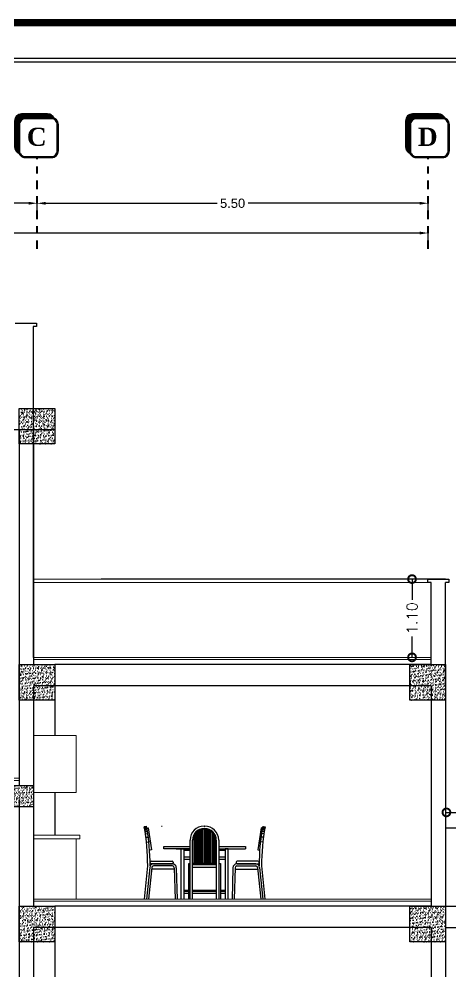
# Model space of a CAD drawing. Header units: metres. Extents: x -1655 to 449, y 40 to 361.
# Drawn here: x 254.61 to 260.68, y 56.33 to 69.73 of the extents above; entities that cross this region are included whole.
import ezdxf

# ---------------------------------------------------------------- set-up
doc = ezdxf.new("R2010")
doc.units = ezdxf.units.M
doc.header["$MEASUREMENT"] = 0
doc.linetypes.add('ACAD_ISO10W100', pattern=[18, 12, -3, 0, -3])
for name, color, linetype in [('A-WALL', 7, 'Continuous'), ('hatch', 8, 'Continuous'), ('TEXT', 3, 'Continuous')]:
    doc.layers.add(name, color=color, linetype=linetype)
for name, color, linetype, lineweight in [('dimention', 2, 'Continuous', 13), ('Layer1', 1, 'Continuous', 40), ('Layer4', 252, 'Continuous', 25), ('Layer5', 31, 'Continuous', 9)]:
    doc.layers.add(name, color=color, linetype=linetype, lineweight=lineweight)
doc.styles.add('DIMPLAN', font='romanc.shx', dxfattribs={"height": 0.15})
doc.styles.add('style1', font='arial.ttf')
doc.styles.add('TIMES NEW ROMAN', font='times.ttf', dxfattribs={"height": 0.2})
doc.dimstyles.new('DIMPLAN', dxfattribs={"dimtxt": 0.009, "dimasz": 0.219, "dimexe": 0.2, "dimexo": 0.2, "dimgap": 0.05, "dimtad": 0, "dimzin": 0, "dimdsep": 46, "dimtxsty": 'DIMPLAN', "dimblk1": 'DOTSMALL', "dimblk2": 'DOTSMALL', "dimsah": 1, "dimcen": 0, "dimse1": 1, "dimse2": 1, "dimclrd": 1, "dimclre": 1, "dimclrt": 2, "dimadec": 0, "dimazin": 0, "dimtfac": 0.909091, "dimtofl": 0, "dimtmove": 1, "dimatfit": 3, "dimldrblk": 'DOTSMALL', "dimfxl": 0.2, "dimtolj": 1, "dimtzin": 0, "dimarcsym": 0})
doc.dimstyles.new('sitting', dxfattribs={"dimtxt": 0.13, "dimasz": 0.12, "dimexe": 0.05, "dimexo": 0.05, "dimgap": 0.05, "dimtad": 0, "dimzin": 0, "dimdsep": 46, "dimtxsty": 'style1', "dimcen": 0, "dimazin": 0, "dimtm": 1e-09, "dimtfac": 1, "dimtofl": 0, "dimtmove": 1, "dimatfit": 3, "dimldrblk": 'DOT', "dimfxl": 0.1, "dimfxlon": 1, "dimtolj": 1, "dimtzin": 0, "dimarcsym": 0})

# ---------------------------------------------------------------- blocks, each defined once
blk = doc.blocks.new('500')
at = {"layer": 'A-WALL', "ltscale": 0.1}
h = blk.add_hatch(dxfattribs=at)
h.set_pattern_fill('AR-SAND', color=251, scale=0.001, angle=45)
h.set_pattern_definition([(82.5, (2066.168173, -109.763723), (-0.03573813487, 0.0334753489), [0, -0.038608, 0, -0.04318, 0, -0.041275]), (52.5, (2066.168173, -109.76372), (-0.0189010928, 0.0824732851), [0, -0.020828, 0, -0.034798, 0, -0.013335]), (12.5, (2066.14608, -109.785815), (0.0558299826, 0.0560332312), [0, -0.0127, 0, -0.04572, 0, -0.05969]), (2.5, (2066.14608, -109.785815), (0.0382281109, 0.0697550782), [0, -0.00635, 0, -0.029972, 0, -0.03429])])
h.paths.add_polyline_path([(6632.69, 1779.943), (6632.19, 1779.943), (6632.19, 1779.443), (6632.69, 1779.443)])
at = {"ltscale": 0.1}
blk.add_lwpolyline([(6632.19, 1779.943), (6632.69, 1779.943), (6632.69, 1779.443), (6632.19, 1779.443), (6632.19, 1779.943)], dxfattribs=at)
blk = doc.blocks.new('30500')
at = {"layer": 'A-WALL', "ltscale": 0.1}
h = blk.add_hatch(dxfattribs=at)
h.set_pattern_fill('AR-SAND', color=251, scale=0.001, angle=45)
h.set_pattern_definition([(82.5, (2071.518156, -101.26364), (-0.03573813487, 0.0334753489), [0, -0.038608, 0, -0.04318, 0, -0.041275]), (52.5, (2071.518156, -101.26364), (-0.0189010928, 0.0824732851), [0, -0.020828, 0, -0.034798, 0, -0.013335]), (12.5, (2071.496064, -101.285732), (0.0558299826, 0.0560332312), [0, -0.0127, 0, -0.04572, 0, -0.05969]), (2.5, (2071.496064, -101.28573), (0.0382281109, 0.0697550782), [0, -0.00635, 0, -0.029972, 0, -0.03429])])
h.paths.add_polyline_path([(6638.04, 1788.443), (6637.54, 1788.443), (6637.54, 1788.143), (6638.04, 1788.143)])
at = {"ltscale": 0.1}
blk.add_lwpolyline([(6637.54, 1788.443), (6638.04, 1788.443), (6638.04, 1788.143), (6637.54, 1788.143), (6637.54, 1788.443)], dxfattribs=at)
blk = doc.blocks.new('kadr behi')
at = {"layer": 'Layer4'}
for p, q in [((5022.737, 2011.631), (5061.737, 2011.631)), ((5022.737, 2011.581), (5061.737, 2011.581))]:
    blk.add_line(p, q, dxfattribs=at)
at = {"layer": 'Layer4', "const_width": 0.1}
blk.add_lwpolyline([(5021.737, 2012.131), (5062.737, 2012.131), (5062.737, 1983.431), (5021.737, 1983.431)], close=True, dxfattribs=at)
blk = doc.blocks.new('_DOTSMALL')
at = {"color": 0, "linetype": 'ByBlock', "const_width": 0.5}
blk.add_lwpolyline([(-0.0625, 0, 1), (0.0625, 0, 1)], format="xyb", close=True, dxfattribs=at)
blk = doc.blocks.new('*D97')
at = {"color": 1, "lineweight": -2, "ltscale": 0.1, "transparency": 16777216}
for p, q in [((260.133, 61.851), (260.133, 61.558)), ((260.133, 60.751), (260.133, 61.043))]:
    blk.add_line(p, q, dxfattribs=at)
at = {"layer": 'DEFPOINTS', "color": 0, "ltscale": 0.1, "transparency": 16777216}
for p in [(260.353, 61.851), (260.133, 60.751), (260.353, 60.751)]:
    blk.add_point(p, dxfattribs=at)
at = {"color": 1, "lineweight": -2, "ltscale": 0.1, "transparency": 16777216, "xscale": 0.2189999999999999, "yscale": 0.2189999999999999, "zscale": 0.2189999999999999}
for p, rotation in [((260.133, 61.851), 90), ((260.133, 60.751), 270)]:
    blk.add_blockref('_DOTSMALL', p, dxfattribs=dict(at, rotation=rotation))
at = {"color": 2, "ltscale": 0.1, "transparency": 16777216, "insert": (260.133, 61.301), "char_height": 0.15, "attachment_point": 5, "rotation": 90, "style": 'DIMPLAN'}
blk.add_mtext('\\A1;1.10', dxfattribs=at)
blk = doc.blocks.new('chaiir')
at = {"color": 252, "ltscale": 0.1}
for p, q in [((4360.343, 1956.844), (4360.302, 1956.84)), ((4360.343, 1956.844), (4360.302, 1956.838)), ((4360.303, 1956.836), (4360.344, 1956.842)), ((4360.303, 1956.834), (4360.344, 1956.841)), ((4360.303, 1956.833), (4360.344, 1956.839)), ((4360.304, 1956.83), (4360.345, 1956.836)), ((4360.305, 1956.826), (4360.346, 1956.832)), ((4360.306, 1956.821), (4360.347, 1956.827)), ((4360.308, 1956.813), (4360.349, 1956.819)), ((4360.311, 1956.801), (4360.352, 1956.806)), ((4360.349, 1956.817), (4360.372, 1956.82)), ((4360.372, 1956.82), (4360.426, 1956.445)), ((4360.596, 1956.851), (4360.61, 1956.851)), ((4361.308, 1956.21), (4361.308, 1956.797)), ((4361.326, 1956.851), (4361.34, 1956.851)), ((4361.326, 1956.809), (4361.34, 1956.809)), ((4361.326, 1956.798), (4361.34, 1956.798)), ((4361.332, 1956.21), (4361.332, 1956.798)), ((4361.356, 1956.21), (4361.356, 1956.797)), ((4362.301, 1956.82), (4362.247, 1956.445)), ((4362.324, 1956.817), (4362.301, 1956.82)), ((4362.363, 1956.801), (4362.322, 1956.806)), ((4362.365, 1956.813), (4362.324, 1956.819)), ((4362.367, 1956.821), (4362.326, 1956.827)), ((4362.368, 1956.826), (4362.327, 1956.832)), ((4362.369, 1956.83), (4362.328, 1956.836)), ((4362.37, 1956.836), (4362.329, 1956.842)), ((4362.37, 1956.834), (4362.329, 1956.841)), ((4362.37, 1956.833), (4362.329, 1956.839)), ((4362.33, 1956.844), (4362.371, 1956.84)), ((4362.33, 1956.844), (4362.371, 1956.838)), ((4360.314, 1956.783), (4360.356, 1956.788)), ((4360.32, 1956.757), (4360.361, 1956.762)), ((4360.327, 1956.719), (4360.368, 1956.723)), ((4360.337, 1956.662), (4360.379, 1956.665)), ((4361.166, 1956.21), (4361.166, 1956.704)), ((4361.19, 1956.21), (4361.19, 1956.737)), ((4361.214, 1956.21), (4361.214, 1956.759)), ((4361.237, 1956.21), (4361.237, 1956.775)), ((4361.261, 1956.21), (4361.261, 1956.786)), ((4361.285, 1956.21), (4361.285, 1956.793)), ((4361.38, 1956.21), (4361.38, 1956.793)), ((4361.403, 1956.21), (4361.403, 1956.787)), ((4361.427, 1956.21), (4361.427, 1956.776)), ((4361.451, 1956.21), (4361.451, 1956.761)), ((4361.474, 1956.21), (4361.474, 1956.74)), ((4361.498, 1956.21), (4361.498, 1956.708)), ((4361.522, 1956.21), (4361.522, 1956.643)), ((4362.336, 1956.662), (4362.295, 1956.665)), ((4362.346, 1956.719), (4362.305, 1956.723)), ((4362.354, 1956.757), (4362.312, 1956.762)), ((4362.359, 1956.783), (4362.318, 1956.788)), ((4360.35, 1956.579), (4360.391, 1956.58)), ((4360.638, 1956.502), (4361.089, 1956.502)), ((4360.638, 1956.502), (4360.638, 1956.502)), ((4360.638, 1956.461), (4360.638, 1956.502)), ((4361.089, 1955.602), (4361.089, 1956.614)), ((4361.131, 1955.602), (4361.131, 1956.614)), ((4361.143, 1956.21), (4361.143, 1956.614)), ((4361.143, 1956.21), (4361.143, 1956.614)), ((4361.524, 1956.614), (4361.524, 1956.21)), ((4361.536, 1956.614), (4361.536, 1955.602)), ((4361.577, 1956.614), (4361.577, 1955.602)), ((4361.577, 1956.502), (4362.036, 1956.502)), ((4361.577, 1956.502), (4362.036, 1956.502)), ((4362.036, 1956.502), (4362.036, 1956.461)), ((4362.324, 1956.579), (4362.282, 1956.58)), ((4360.426, 1956.445), (4360.407, 1956.442)), ((4361.096, 1956.461), (4360.638, 1956.461)), ((4360.847, 1956.461), (4361.089, 1956.461)), ((4360.935, 1955.602), (4360.935, 1956.461)), ((4360.983, 1956.461), (4360.983, 1955.602)), ((4360.983, 1956.438), (4361.089, 1956.438)), ((4361.089, 1956.318), (4360.983, 1956.318)), ((4361.577, 1956.461), (4362.036, 1956.461)), ((4361.577, 1956.438), (4361.69, 1956.438)), ((4361.69, 1956.318), (4361.577, 1956.318)), ((4361.69, 1956.461), (4361.747, 1956.461)), ((4361.69, 1956.461), (4361.69, 1956.283)), ((4361.69, 1956.461), (4361.69, 1955.602)), ((4361.738, 1956.461), (4361.69, 1956.461)), ((4361.69, 1956.438), (4361.69, 1956.318)), ((4361.738, 1955.602), (4361.738, 1956.461)), ((4362.247, 1956.445), (4362.267, 1956.442)), ((4360.361, 1956.171), (4360.304, 1955.602)), ((4360.406, 1956.223), (4360.406, 1956.236)), ((4360.424, 1956.254), (4360.782, 1956.254)), ((4360.782, 1956.206), (4360.424, 1956.206)), ((4360.462, 1956.206), (4360.786, 1956.206)), ((4360.786, 1956.17), (4360.462, 1956.17)), ((4360.799, 1956.236), (4360.799, 1956.223)), ((4361.089, 1956.283), (4360.983, 1956.283)), ((4361.066, 1955.602), (4361.066, 1956.21)), ((4361.066, 1956.21), (4361.089, 1956.21)), ((4361.131, 1956.196), (4361.536, 1956.196)), ((4361.131, 1956.142), (4361.131, 1956.196)), ((4361.524, 1956.21), (4361.143, 1956.21)), ((4361.143, 1956.21), (4361.524, 1956.21)), ((4361.536, 1956.196), (4361.536, 1956.142)), ((4361.69, 1956.283), (4361.577, 1956.283)), ((4361.577, 1956.21), (4361.61, 1956.21)), ((4361.61, 1956.21), (4361.61, 1955.602)), ((4361.874, 1956.236), (4361.874, 1956.223)), ((4362.212, 1956.206), (4361.887, 1956.206)), ((4361.887, 1956.17), (4362.212, 1956.17)), ((4362.249, 1956.254), (4361.892, 1956.254)), ((4361.892, 1956.206), (4362.249, 1956.206)), ((4362.267, 1956.223), (4362.267, 1956.236)), ((4362.312, 1956.171), (4362.369, 1955.602)), ((4360.396, 1956.142), (4360.34, 1955.602)), ((4360.432, 1956.141), (4360.375, 1955.602)), ((4360.816, 1956.118), (4360.432, 1956.118)), ((4360.817, 1956.14), (4360.831, 1955.602)), ((4360.852, 1956.14), (4360.866, 1955.602)), ((4361.536, 1956.142), (4361.131, 1956.142)), ((4361.821, 1956.14), (4361.807, 1955.602)), ((4361.857, 1956.14), (4361.842, 1955.602)), ((4361.857, 1956.118), (4362.241, 1956.118)), ((4362.242, 1956.141), (4362.298, 1955.602)), ((4362.277, 1956.142), (4362.334, 1955.602)), ((4360.983, 1955.758), (4361.065, 1955.758)), ((4360.983, 1955.74), (4361.066, 1955.74)), ((4360.983, 1955.705), (4361.066, 1955.705)), ((4361.131, 1955.74), (4361.536, 1955.74)), ((4361.131, 1955.705), (4361.536, 1955.705)), ((4361.131, 1955.705), (4361.536, 1955.705)), ((4361.133, 1955.758), (4361.541, 1955.758)), ((4361.61, 1955.74), (4361.69, 1955.74)), ((4361.61, 1955.705), (4361.69, 1955.705)), ((4361.613, 1955.758), (4361.689, 1955.758))]:
    blk.add_line(p, q, dxfattribs=at)
for centre, radius, start, end in [((4356.976, 1956.206), 3.386, 359.4048, 10.7921), ((4356.976, 1956.206), 3.427, 359.4071, 10.8061), ((4361.326, 1956.614), 0.237, 90, 180), ((4361.326, 1956.614), 0.195, 90, 180), ((4361.326, 1956.614), 0.184, 90, 180), ((4361.34, 1956.614), 0.237, 0, 90), ((4361.34, 1956.614), 0.195, 0, 90), ((4361.34, 1956.614), 0.184, 0, 90), ((4365.697, 1956.206), 3.427, 169.1939, 180.5929), ((4365.697, 1956.206), 3.386, 169.2079, 180.5952), ((4360.462, 1956.14), 0.0657, 90, 177.994), ((4360.424, 1956.236), 0.0179, 90, 180), ((4360.424, 1956.223), 0.0179, 180, 270), ((4360.462, 1956.14), 0.0302, 90, 177.994), ((4360.782, 1956.236), 0.0179, 0, 90), ((4360.782, 1956.223), 0.0179, 270, 0), ((4360.786, 1956.14), 0.0657, 0, 90), ((4360.786, 1956.14), 0.0302, 0, 90), ((4361.887, 1956.14), 0.0657, 90, 180), ((4361.887, 1956.14), 0.0302, 90, 180), ((4361.892, 1956.236), 0.0179, 90, 180), ((4361.892, 1956.223), 0.0179, 180, 270), ((4362.212, 1956.14), 0.0657, 2.006, 90), ((4362.212, 1956.14), 0.0302, 2.006, 90), ((4362.249, 1956.236), 0.0179, 0, 90), ((4362.249, 1956.223), 0.0179, 270, 0)]:
    blk.add_arc(centre, radius, start, end, dxfattribs=at)
blk = doc.blocks.new('axis')
at = {"layer": 'hatch'}
h = blk.add_hatch(dxfattribs=at)
h.set_pattern_fill('ANSI31', color=256, scale=0.003, angle=90)
h.set_pattern_definition([(135, (0, 0), (-0.00673519209, -0.00673519209), [])])
h.paths.add_polyline_path([(767.48, 242.255, 0.414214), (767.384, 242.159), (767.384, 241.79, 0.308343), (767.445, 241.701, -0.09388), (767.438, 241.736), (767.438, 242.105, -0.414214), (767.534, 242.201), (767.903, 242.201, -0.09388), (767.938, 242.194, 0.308343), (767.848, 242.255)])
at = {"layer": 'Layer4'}
blk.add_lwpolyline([(767.938, 242.194, 0.308343), (767.848, 242.255), (767.48, 242.255, 0.414214), (767.384, 242.159), (767.384, 241.79, 0.308343), (767.445, 241.701, 0.308343)], format="xyb", dxfattribs=at)
for points in [[(767.534, 241.64), (767.903, 241.64, 0.414214), (767.999, 241.736), (767.999, 242.105, 0.414214), (767.903, 242.201), (767.534, 242.201, 0.414214), (767.438, 242.105), (767.438, 241.736, 0.414214)], [(767.534, 241.655), (767.903, 241.655, 0.414214), (767.984, 241.736), (767.984, 242.105, 0.414214), (767.903, 242.186), (767.534, 242.186, 0.414214), (767.453, 242.105), (767.453, 241.736, 0.414214)]]:
    blk.add_lwpolyline(points, format="xyb", close=True, dxfattribs=at)
blk = doc.blocks.new('*D204')
at = {"layer": 'DEFPOINTS', "color": 0, "transparency": 16777216}
for p in [(254.86, 67.136), (248.86, 66.494), (254.86, 66.494)]:
    blk.add_point(p, dxfattribs=at)
at = {"layer": 'dimention', "color": 0, "lineweight": -2, "transparency": 16777216}
for p, q in [((248.86, 67.036), (248.86, 67.186)), ((248.98, 67.136), (251.641, 67.136)), ((254.74, 67.136), (252.079, 67.136)), ((254.86, 67.036), (254.86, 67.186))]:
    blk.add_line(p, q, dxfattribs=at)
at = {"layer": 'dimention', "color": 0, "transparency": 16777216}
for points in [[(248.98, 67.156), (248.98, 67.116), (248.86, 67.136)], [(254.74, 67.156), (254.74, 67.116), (254.86, 67.136)]]:
    blk.add_solid(points, dxfattribs=at)
at = {"layer": 'dimention', "color": 0, "transparency": 16777216, "insert": (251.86, 67.136), "char_height": 0.13, "attachment_point": 5, "rotation": 359.9997, "style": 'style1'}
blk.add_mtext('\\A1;6.00', dxfattribs=at)
blk = doc.blocks.new('_Dot')
at = {"color": 0, "linetype": 'ByBlock', "lineweight": -2}
blk.add_line((-0.5, 0), (-1, 0), dxfattribs=at)
at = {"color": 0, "linetype": 'ByBlock', "const_width": 0.5}
blk.add_lwpolyline([(-0.25, 0, 1), (0.25, 0, 1)], format="xyb", close=True, dxfattribs=at)
blk = doc.blocks.new('*D205')
at = {"layer": 'DEFPOINTS', "color": 0, "transparency": 16777216}
for p in [(260.36, 67.136), (254.859, 66.494), (260.36, 66.494)]:
    blk.add_point(p, dxfattribs=at)
at = {"layer": 'dimention', "color": 0, "lineweight": -2, "transparency": 16777216}
for p, q in [((254.859, 67.035), (254.859, 67.185)), ((254.979, 67.135), (257.391, 67.135)), ((260.24, 67.136), (257.828, 67.135)), ((260.36, 67.036), (260.36, 67.186))]:
    blk.add_line(p, q, dxfattribs=at)
at = {"layer": 'dimention', "color": 0, "transparency": 16777216}
for points in [[(254.979, 67.155), (254.979, 67.115), (254.859, 67.135)], [(260.24, 67.156), (260.24, 67.116), (260.36, 67.136)]]:
    blk.add_solid(points, dxfattribs=at)
at = {"layer": 'dimention', "color": 0, "transparency": 16777216, "insert": (257.609, 67.135), "char_height": 0.13, "attachment_point": 5, "rotation": 0.0036, "style": 'style1'}
blk.add_mtext('\\A1;5.50', dxfattribs=at)
blk = doc.blocks.new('*D206')
at = {"layer": 'DEFPOINTS', "color": 0, "transparency": 16777216}
for p in [(260.36, 66.717), (243.358, 66.494), (260.36, 66.494)]:
    blk.add_point(p, dxfattribs=at)
at = {"layer": 'dimention', "color": 0, "lineweight": -2, "transparency": 16777216}
for p, q in [((243.358, 66.617), (243.358, 66.767)), ((260.36, 66.617), (260.36, 66.767)), ((243.478, 66.717), (251.596, 66.717)), ((260.24, 66.717), (252.122, 66.717))]:
    blk.add_line(p, q, dxfattribs=at)
at = {"layer": 'dimention', "color": 0, "transparency": 16777216}
for points in [[(243.478, 66.737), (243.478, 66.697), (243.358, 66.717)], [(260.24, 66.737), (260.24, 66.697), (260.36, 66.717)]]:
    blk.add_solid(points, dxfattribs=at)
at = {"layer": 'dimention', "color": 0, "transparency": 16777216, "insert": (251.859, 66.717), "char_height": 0.13, "attachment_point": 5, "style": 'style1'}
blk.add_mtext('\\A1;17.00', dxfattribs=at)
blk = doc.blocks.new('*D217')
at = {"color": 1, "lineweight": -2, "ltscale": 0.1, "transparency": 16777216}
for p, q in [((260.617, 58.571), (261.249, 58.571)), ((262.417, 58.571), (261.785, 58.571))]:
    blk.add_line(p, q, dxfattribs=at)
at = {"layer": 'DEFPOINTS', "color": 0, "ltscale": 0.1, "transparency": 16777216}
for p in [(260.617, 58.571), (260.617, 58.351), (262.417, 58.351)]:
    blk.add_point(p, dxfattribs=at)
at = {"color": 1, "lineweight": -2, "ltscale": 0.1, "transparency": 16777216, "xscale": 0.2189999999999999, "yscale": 0.2189999999999999, "zscale": 0.2189999999999999, "rotation": 180}
blk.add_blockref('_DOTSMALL', (260.617, 58.571), dxfattribs=at)
at = {"color": 1, "lineweight": -2, "ltscale": 0.1, "transparency": 16777216, "xscale": 0.2189999999999999, "yscale": 0.2189999999999999, "zscale": 0.2189999999999999}
blk.add_blockref('_DOTSMALL', (262.417, 58.571), dxfattribs=at)
at = {"color": 2, "ltscale": 0.1, "transparency": 16777216, "insert": (261.517, 58.571), "char_height": 0.15, "attachment_point": 5, "style": 'DIMPLAN'}
blk.add_mtext('\\A1;1.80', dxfattribs=at)

msp = doc.modelspace()

# ---------------------------------------------------------------- linework, layer by layer
at = {"ltscale": 0.1}
for p, q in [((254.552, 65.451), (254.852, 65.451)), ((254.802, 65.401), (254.802, 63.951)), ((254.852, 65.451), (254.852, 65.401)), ((254.808, 63.951), (248.809, 63.951)), ((254.608, 63.951), (254.608, 58.951)), ((255.108, 63.951), (254.808, 63.951)), ((254.808, 63.951), (254.808, 60.651)), ((260.603, 61.851), (255.759, 61.851)), ((260.353, 61.851), (260.353, 61.801)), ((260.353, 61.851), (260.653, 61.851)), ((260.403, 61.801), (260.353, 61.801)), ((260.403, 60.651), (260.403, 61.801)), ((260.603, 60.351), (260.603, 61.801)), ((260.653, 61.851), (260.653, 61.801)), ((260.403, 60.651), (255.108, 60.651)), ((259.359, 60.351), (254.808, 60.351)), ((254.808, 60.351), (254.808, 57.251)), ((260.404, 60.351), (259.359, 60.351)), ((260.404, 60.351), (260.404, 58.351)), ((260.603, 60.351), (260.603, 60.351)), ((260.603, 60.351), (260.603, 58.351)), ((254.608, 58.751), (254.608, 55.551)), ((260.404, 58.351), (260.404, 57.251)), ((260.603, 58.351), (260.603, 56.951)), ((259.359, 57.251), (255.108, 57.251)), ((260.404, 57.251), (259.359, 57.251)), ((259.359, 56.951), (254.808, 56.951)), ((254.808, 56.951), (254.808, 53.851)), ((260.404, 56.951), (259.359, 56.951)), ((260.404, 56.951), (260.404, 54.951)), ((260.603, 56.951), (260.603, 56.951)), ((260.603, 56.951), (260.603, 54.951))]:
    msp.add_line(p, q, dxfattribs=at)
at = {"ltscale": 0.5}
for p, q in [((254.852, 65.401), (254.802, 65.401)), ((260.653, 61.801), (260.603, 61.801))]:
    msp.add_line(p, q, dxfattribs=at)
at = {"color": 240, "true_color": 0xed1f24}
msp.add_line((262.403, 58.351), (260.603, 58.351), dxfattribs=at)
for p, q in [((260.603, 57.251), (262.403, 57.251)), ((260.603, 56.951), (262.403, 56.951))]:
    msp.add_line(p, q)
at = {"layer": 'A-WALL', "color": 251, "ltscale": 0.1}
for p, q in [((254.802, 63.951), (254.802, 60.751)), ((255.108, 60.351), (255.108, 59.651)), ((255.108, 58.851), (255.108, 58.251)), ((255.108, 56.951), (255.108, 56.251))]:
    msp.add_line(p, q, dxfattribs=at)
at = {"layer": 'Layer1', "linetype": 'ACAD_ISO10W100', "ltscale": 0.01}
for p, q in [((254.86, 66.494), (254.86, 67.777)), ((260.36, 66.494), (260.36, 67.777))]:
    msp.add_line(p, q, dxfattribs=at)
at = {"layer": 'Layer5'}
for p, q in [((260.353, 61.801), (254.802, 61.801)), ((260.353, 61.851), (254.808, 61.85)), ((260.403, 60.751), (254.808, 60.751)), ((260.403, 60.721), (254.808, 60.721)), ((255.408, 59.651), (254.808, 59.651)), ((255.408, 59.651), (255.408, 58.851)), ((254.608, 59.051), (252.98, 59.051)), ((252.98, 59.021), (254.608, 59.021)), ((255.408, 58.851), (254.808, 58.851)), ((255.458, 58.251), (254.808, 58.251)), ((255.458, 58.201), (254.808, 58.201)), ((255.408, 58.201), (255.408, 57.351)), ((255.458, 58.251), (255.458, 58.201)), ((260.404, 57.351), (254.808, 57.351)), ((260.404, 57.321), (254.808, 57.321))]:
    msp.add_line(p, q, dxfattribs=at)

# ---------------------------------------------------------------- block references
for name, p in [('kadr behi', (-4793.026, -1942.456)), ('500', (-6377.582, -1715.692)), ('500', (-6377.582, -1719.292)), ('500', (-6372.087, -1719.292)), ('30500', (-6383.232, -1729.492)), ('500', (-6377.582, -1722.692)), ('500', (-6372.087, -1722.692))]:
    msp.add_blockref(name, p)
at = {"xscale": 0.8221742801013303, "yscale": 0.8221742801013303, "zscale": 0.8221742801013303}
msp.add_blockref('chaiir', (-3328.563, -1550.495), dxfattribs=at)
at = {"layer": 'Layer1'}
for p, rotation in [((-512.804, -173.98), 0.008750763624052848), ((-507.304, -173.98), 0.008750763624052844)]:
    msp.add_blockref('axis', p, dxfattribs=dict(at, rotation=rotation))

# ---------------------------------------------------------------- texts
at = {"layer": 'TEXT', "color": 9, "true_color": 0xc7c8ca, "char_height": 0.2556, "attachment_point": 3, "rotation": 0.0088, "style": 'TIMES NEW ROMAN'}
for s, insert in [('{\\fTimes New Roman|b1|i0|c178|p18;C}', (254.993, 68.198)), ('{\\fTimes New Roman|b1|i0|c0|p18;D}', (260.493, 68.198))]:
    msp.add_mtext_dynamic_manual_height_columns(s, width=0.30135, gutter_width=12.5, heights=[0], dxfattribs=dict(at, insert=insert))

# ---------------------------------------------------------------- dimensions: what is measured, and where the dimension line sits
at = {"ltscale": 0.1}
for p1, p2, picture, middle in [((260.353, 61.851), (260.353, 60.751), '*D97', (260.133, 61.301)), ((262.417, 58.351), (260.617, 58.351), '*D217', (261.517, 58.571))]:
    dim = msp.add_aligned_dim(p1=p1, p2=p2, distance=-0.22, dimstyle='DIMPLAN', override={"dimfxl": 0.1, "dimfxlon": 1, "dimarcsym": 1}, dxfattribs=at)
    dim.commit()
    dim.dimension.update_dxf_attribs({"geometry": picture, "text_midpoint": middle})
at = {"layer": 'dimention', "color": 9, "true_color": 0xc7c8ca}
for p1, p2, distance, picture, middle in [((248.86, 66.494), (254.86, 66.494), 0.642, '*D204', (251.86, 67.136)), ((254.859, 66.494), (260.36, 66.494), 0.641, '*D205', (257.609, 67.135)), ((243.358, 66.494), (260.36, 66.494), 0.223, '*D206', (251.859, 66.717))]:
    dim = msp.add_aligned_dim(p1=p1, p2=p2, distance=distance, dimstyle='sitting', override={"dimarcsym": 1}, dxfattribs=at)
    dim.commit()
    dim.dimension.update_dxf_attribs({"geometry": picture, "text_midpoint": middle})

doc.saveas('drawing.dxf')
